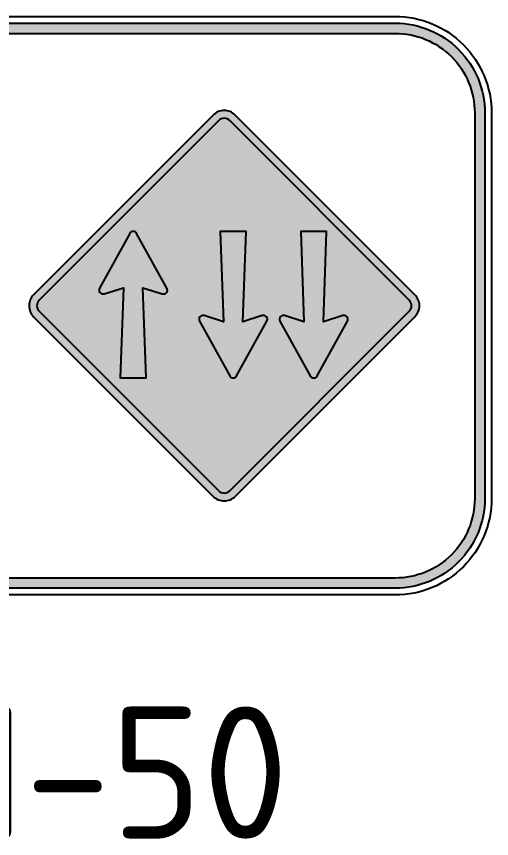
# Model space of a CAD drawing. Header units: millimetres. Extents: x 109 to 1473, y -1293 to 256.
# Drawn here: x 223.1 to 288.8, y 142.6 to 256.3 of the extents above; entities that cross this region are included whole.
import ezdxf

# ---------------------------------------------------------------- set-up
doc = ezdxf.new("R2010")
doc.units = ezdxf.units.MM
for name, color, linetype in [('L25', 1, 'Continuous'), ('L35', 3, 'Continuous'), ('RED', 7, 'Continuous'), ('YELLOW', 7, 'Continuous')]:
    doc.layers.add(name, color=color, linetype=linetype)
doc.styles.add('ISO', font='iso3098b')

msp = doc.modelspace()

# ---------------------------------------------------------------- hatches: boundary and pattern name
at = {"layer": 'L25'}
h = msp.add_hatch(color=256, dxfattribs=at)
edge = h.paths.add_edge_path(flags=16)
edge.add_line((111.13, 189.63), (111.13, 242.96))
edge.add_arc((122.13, 242.96), 11, 90, 180, ccw=False)
edge.add_line((122.13, 253.96), (275.47, 253.96))
edge.add_arc((275.47, 242.96), 11, 0, 90, ccw=False)
edge.add_line((286.47, 242.96), (286.47, 189.63))
edge.add_arc((275.47, 189.63), 11, -90, 0, ccw=False)
edge.add_line((275.47, 178.63), (122.13, 178.63))
edge.add_arc((122.13, 189.63), 11, 180, 270, ccw=False)
edge = h.paths.add_edge_path()
edge.add_line((109.73, 189.63), (109.73, 242.96))
edge.add_arc((122.13, 242.96), 12.4, 90, 180, ccw=False)
edge.add_line((122.13, 255.36), (275.47, 255.36))
edge.add_arc((275.47, 242.96), 12.4, 0, 90, ccw=False)
edge.add_line((287.87, 242.96), (287.87, 189.63))
edge.add_arc((275.47, 189.63), 12.4, -90, 0, ccw=False)
edge.add_line((275.47, 177.23), (122.13, 177.23))
edge.add_arc((122.13, 189.63), 12.4, 180, 270, ccw=False)
h = msp.add_hatch(color=256, dxfattribs=at)
edge = h.paths.add_edge_path(flags=16)
edge.add_line((226.22, 215.53), (251.06, 190.69))
edge.add_arc((251.82, 191.46), 1.08, 225, 315)
edge.add_line((252.58, 190.69), (277.42, 215.53))
edge.add_arc((276.66, 216.3), 1.08, 315, 405)
edge.add_line((277.42, 217.06), (252.58, 241.9))
edge.add_arc((251.82, 241.13), 1.08, 45, 135)
edge.add_line((251.06, 241.9), (226.22, 217.06))
edge.add_arc((226.98, 216.3), 1.08, 135, 225)
edge = h.paths.add_edge_path()
edge.add_line((225.45, 214.77), (250.29, 189.93))
edge.add_arc((251.82, 191.46), 2.16, 225, 315)
edge.add_line((253.35, 189.93), (278.19, 214.77))
edge.add_arc((276.66, 216.3), 2.16, 315, 405)
edge.add_line((278.19, 217.82), (253.35, 242.66))
edge.add_arc((251.82, 241.13), 2.16, 45, 135)
edge.add_line((250.29, 242.66), (225.45, 217.82))
edge.add_arc((226.98, 216.3), 2.16, 135, 225)
h = msp.add_hatch(color=256, dxfattribs=at)
edge = h.paths.add_edge_path()
edge.add_line((235.2, 217.94), (237.88, 218.78))
edge.add_line((237.88, 218.78), (237.44, 206.3))
edge.add_line((237.44, 206.3), (241.01, 206.3))
edge.add_line((241.01, 206.3), (240.58, 218.78))
edge.add_line((240.58, 218.78), (243.25, 217.94))
edge.add_arc((243.42, 218.46), 0.54, 252.5715, 388.9677)
edge.add_line((243.89, 218.72), (239.7, 226.29))
edge.add_arc((239.23, 226.02), 0.54, 28.9677, 151.0323)
edge.add_line((238.76, 226.29), (234.57, 218.72))
edge.add_arc((235.04, 218.46), 0.54, 151.0323, 287.4285)
edge = h.paths.add_edge_path()
edge.add_arc((253.06, 206.84), 0.54, 208.9677, 331.0323)
edge.add_line((253.54, 206.58), (257.72, 214.14))
edge.add_arc((257.25, 214.41), 0.54, 331.0323, 467.4285)
edge.add_line((257.09, 214.92), (254.41, 214.08))
edge.add_line((254.41, 214.08), (254.85, 226.56))
edge.add_line((254.85, 226.56), (251.28, 226.56))
edge.add_line((251.28, 226.56), (251.71, 214.08))
edge.add_line((251.71, 214.08), (249.04, 214.92))
edge.add_arc((248.87, 214.41), 0.54, 72.5715, 208.9677)
edge.add_line((248.4, 214.14), (252.59, 206.58))
edge = h.paths.add_edge_path()
edge.add_arc((264.2, 206.84), 0.54, 208.9677, 331.0323)
edge.add_line((264.67, 206.58), (268.86, 214.14))
edge.add_arc((268.38, 214.41), 0.54, 331.0323, 467.4285)
edge.add_line((268.22, 214.92), (265.55, 214.08))
edge.add_line((265.55, 214.08), (265.98, 226.56))
edge.add_line((265.98, 226.56), (262.41, 226.56))
edge.add_line((262.41, 226.56), (262.84, 214.08))
edge.add_line((262.84, 214.08), (260.17, 214.92))
edge.add_arc((260.01, 214.41), 0.54, 72.5715, 208.9677)
edge.add_line((259.53, 214.14), (263.72, 206.58))
at = {"layer": 'YELLOW'}
h = msp.add_hatch(color=50, dxfattribs=at)
edge = h.paths.add_edge_path()
edge.add_line((226.22, 215.53), (251.06, 190.69))
edge.add_arc((251.82, 191.46), 1.08, 225, 315)
edge.add_line((252.58, 190.69), (277.42, 215.53))
edge.add_arc((276.66, 216.3), 1.08, 315, 405)
edge.add_line((277.42, 217.06), (252.58, 241.9))
edge.add_arc((251.82, 241.13), 1.08, 45, 135)
edge.add_line((251.06, 241.9), (226.22, 217.06))
edge.add_arc((226.98, 216.3), 1.08, 135, 225)
edge = h.paths.add_edge_path(flags=16)
edge.add_line((235.2, 217.94), (237.88, 218.78))
edge.add_line((237.88, 218.78), (237.44, 206.3))
edge.add_line((237.44, 206.3), (241.01, 206.3))
edge.add_line((241.01, 206.3), (240.58, 218.78))
edge.add_line((240.58, 218.78), (243.25, 217.94))
edge.add_arc((243.42, 218.46), 0.54, 252.5715, 388.9677)
edge.add_line((243.89, 218.72), (239.7, 226.29))
edge.add_arc((239.23, 226.02), 0.54, 28.9677, 151.0323)
edge.add_line((238.76, 226.29), (234.57, 218.72))
edge.add_arc((235.04, 218.46), 0.54, 151.0323, 287.4285)
edge = h.paths.add_edge_path(flags=16)
edge.add_arc((253.06, 206.84), 0.54, 208.9677, 331.0323)
edge.add_line((253.54, 206.58), (257.72, 214.14))
edge.add_arc((257.25, 214.41), 0.54, 331.0323, 467.4285)
edge.add_line((257.09, 214.92), (254.41, 214.08))
edge.add_line((254.41, 214.08), (254.85, 226.56))
edge.add_line((254.85, 226.56), (251.28, 226.56))
edge.add_line((251.28, 226.56), (251.71, 214.08))
edge.add_line((251.71, 214.08), (249.04, 214.92))
edge.add_arc((248.87, 214.41), 0.54, 72.5715, 208.9677)
edge.add_line((248.4, 214.14), (252.59, 206.58))
edge = h.paths.add_edge_path(flags=16)
edge.add_arc((264.2, 206.84), 0.54, 208.9677, 331.0323)
edge.add_line((264.67, 206.58), (268.86, 214.14))
edge.add_arc((268.38, 214.41), 0.54, 331.0323, 467.4285)
edge.add_line((268.22, 214.92), (265.55, 214.08))
edge.add_line((265.55, 214.08), (265.98, 226.56))
edge.add_line((265.98, 226.56), (262.41, 226.56))
edge.add_line((262.41, 226.56), (262.84, 214.08))
edge.add_line((262.84, 214.08), (260.17, 214.92))
edge.add_arc((260.01, 214.41), 0.54, 72.5715, 208.9677)
edge.add_line((259.53, 214.14), (263.72, 206.58))

# ---------------------------------------------------------------- linework, layer by layer
at = {"layer": 'L25'}
for points in [[(109.73, 189.63), (109.73, 242.96, -0.414214), (122.13, 255.36), (275.47, 255.36, -0.414214), (287.87, 242.96), (287.87, 189.63, -0.414214), (275.47, 177.23), (122.13, 177.23, -0.414214)], [(111.13, 189.63), (111.13, 242.96, -0.414214), (122.13, 253.96), (275.47, 253.96, -0.414214), (286.47, 242.96), (286.47, 189.63, -0.414214), (275.47, 178.63), (122.13, 178.63, -0.414214)], [(225.45, 214.77), (250.29, 189.93, 0.414214), (253.35, 189.93), (278.19, 214.77, 0.414214), (278.19, 217.82), (253.35, 242.66, 0.414214), (250.29, 242.66), (225.45, 217.82, 0.414214)], [(226.22, 215.53), (251.06, 190.69, 0.414214), (252.58, 190.69), (277.42, 215.53, 0.414214), (277.42, 217.06), (252.58, 241.9, 0.414214), (251.06, 241.9), (226.22, 217.06, 0.414214)], [(235.2, 217.94), (237.88, 218.78), (237.44, 206.3), (241.01, 206.3), (240.58, 218.78), (243.25, 217.94, 0.677026), (243.89, 218.72), (239.7, 226.29, 0.589425), (238.76, 226.29), (234.57, 218.72, 0.677026)], [(252.59, 206.58, 0.589425), (253.54, 206.58), (257.72, 214.14, 0.677026), (257.09, 214.92), (254.41, 214.08), (254.85, 226.56), (251.28, 226.56), (251.71, 214.08), (249.04, 214.92, 0.677026), (248.4, 214.14)], [(263.72, 206.58, 0.589425), (264.67, 206.58), (268.86, 214.14, 0.677026), (268.22, 214.92), (265.55, 214.08), (265.98, 226.56), (262.41, 226.56), (262.84, 214.08), (260.17, 214.92, 0.677026), (259.53, 214.14)]]:
    msp.add_lwpolyline(points, format="xyb", close=True, dxfattribs=at)
at = {"layer": 'L35'}
msp.add_lwpolyline([(108.8, 189.63), (108.8, 242.96, -0.414214), (122.13, 256.3), (275.47, 256.3, -0.414214), (288.8, 242.96), (288.8, 189.63, -0.414214), (275.47, 176.3), (122.13, 176.3, -0.414214)], format="xyb", close=True, dxfattribs=at)

# ---------------------------------------------------------------- texts
at = {"layer": 'RED', "insert": (144.58, 160.87), "char_height": 18.267, "attachment_point": 1, "style": 'ISO'}
msp.add_mtext_dynamic_manual_height_columns('MR-WM-50\\P', width=15.899, gutter_width=6, heights=[0], dxfattribs=at)

doc.saveas('drawing.dxf')
